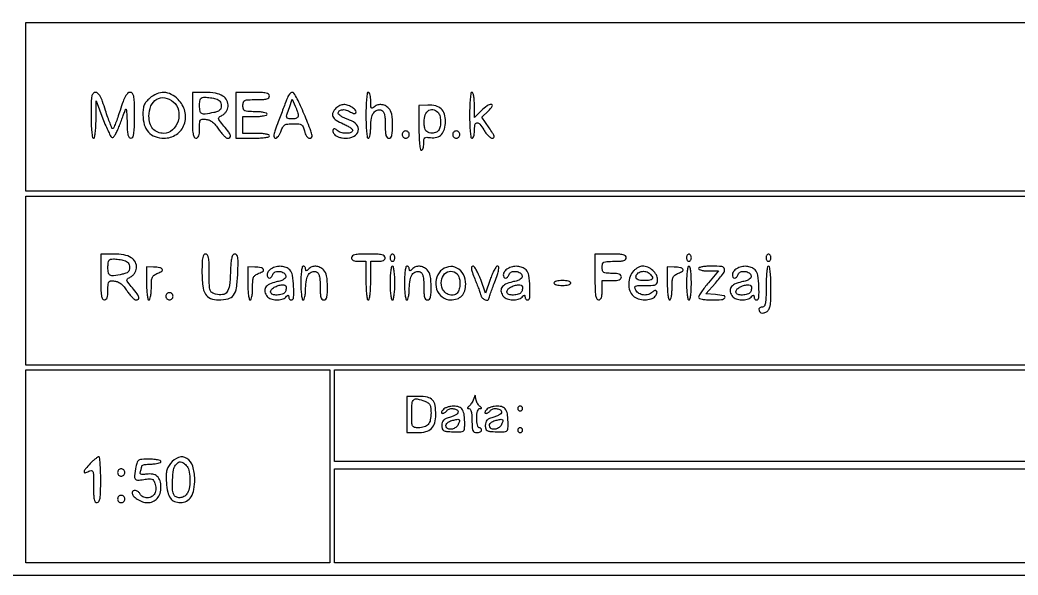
# Model space of a CAD drawing. Extents: x 0 to 836, y 5 to 589.
# Drawn here: x 727.6 to 762.63, y 4.74 to 24.2 of the extents above; entities that cross this region are included whole.
import ezdxf

# ---------------------------------------------------------------- set-up
doc = ezdxf.new("R2010")
doc.units = 0
doc.header["$MEASUREMENT"] = 0

msp = doc.modelspace()

# ---------------------------------------------------------------- linework, layer by layer
for points in [[(201.712326, 537.783562, -0.000001), (217.055896, 537.76491, -0.426088)], [(546.957638, 269.095817, -0.000001), (546.976289, 285.583213, -0.415883)], [(420.497259, 588.710259, 0.000013), (261.145696, 588.714318, 0.000021), (126.989856, 588.708632)], [(718.0002, 320.588723, -0.000011), (717.997333, 194.273324, -0.000202)], [(604.852986, 529.408162, -0.000002), (620.423836, 529.389509, -0.550615)], [(308.18842, 529.408162, -0.000002), (322.638019, 529.38951, -0.415836)], [(238.738155, 529.614638, -0.000002), (224.300981, 529.63329, -0.415836)], [(531.796111, 538.074638, -0.000002), (517.6951, 538.093291, -0.426056)], [(693.315638, 481.579418, -0.000002), (693.334294, 494.031443, -0.550517)], [(693.109162, 421.684687, -0.000002), (693.090507, 409.236574, -0.415775)], [(420.462, 4.7376), (836.1018, 4.7376), (836.1018, 4.9491, 0.047675), (836.091092, 5.061147, 0.173074), (836.05527, 5.121825, 0.144586), (835.98451, 5.152374, 0.030103), (835.848, 5.1606), (835.5942, 5.1606), (835.5942, 29.943407, 0.000223), (835.589332, 40.867792, 0.000628), (835.572933, 48.504221, 0.000026), (835.551504, 54.703733, 0.258997), (835.509671, 54.778456, -0.259848), (835.46748, 54.854103), (835.446278, 121.592707, -0.000059), (835.429914, 203.53197, -0.00002), (835.42504, 321.569549)], [(718.148241, 147.565102, 0.000075), (718.164575, 211.571705, 0.000026), (718.1694, 303.889409)], [(598.142374, 133.226362, -0.000004), (607.061927, 133.207701, -0.425827)], [(717.979042, 153.570589, -0.000014), (717.95733, 128.915092, -0.566366)]]:
    msp.add_lwpolyline(points, format="xyb")
for points in [[(786.4416, 21.15), (786.4416, 18.189), (757.1277, 18.189), (727.8138, 18.189), (727.8138, 21.15), (727.8138, 24.111), (757.1277, 24.111), (786.4416, 24.111)], [(786.4416, 15.0588), (786.4416, 12.0978), (757.1277, 12.0978), (727.8138, 12.0978), (727.8138, 15.0588), (727.8138, 18.0198), (757.1277, 18.0198), (786.4416, 18.0198)], [(738.4734, 8.5446), (738.4734, 5.1606), (733.1436, 5.1606), (727.8138, 5.1606), (727.8138, 8.5446), (727.8138, 11.9286), (733.1436, 11.9286), (738.4734, 11.9286)], [(786.4416, 10.3212), (786.4416, 8.7138), (762.5421, 8.7138), (738.6426, 8.7138), (738.6426, 10.3212), (738.6426, 11.9286), (762.5421, 11.9286), (786.4416, 11.9286)], [(786.4416, 6.8103), (786.4416, 5.1606), (762.5421, 5.1606), (738.6426, 5.1606), (738.6426, 6.8103), (738.6426, 8.46), (762.5421, 8.46), (786.4416, 8.46)]]:
    msp.add_lwpolyline(points, close=True)
for points in [[(730.098, 20.8539, 0.008575), (730.103602, 20.527293, 0.017647), (730.121376, 20.272275, 0.013417), (730.146745, 20.080778, 0.368504), (730.1826, 20.0502, 0.355515), (730.217437, 20.078554, 0.017188), (730.244566, 20.236498, 0.02083), (730.264358, 20.446255, 0.011221), (730.272144, 20.70585), (730.277087, 21.3615), (730.513922, 20.731007, 0.010072), (730.611117, 20.487287, 0.014688), (730.707292, 20.27702, 0.010097), (730.794732, 20.108469, 0.189807), (730.839629, 20.07089, 0.317035), (730.883423, 20.084068, 0.029807), (730.950956, 20.18175, 0.029644), (731.024032, 20.32007, 0.018428), (731.093818, 20.489883, -0.000087), (731.160576, 20.670945, -0.0001), (731.224454, 20.843996, -0.00009), (731.278705, 20.990795, -0.000572), (731.306389, 21.0654, -0.712991), (731.324827, 21.064949, -0.046716), (731.341723, 20.987277, -0.019334), (731.354498, 20.832171, -0.007954), (731.360321, 20.62125, 0.009124), (731.369054, 20.329691, 0.04543), (731.391724, 20.167638, 0.102813), (731.431754, 20.081425, 0.237099), (731.4939, 20.0502, 0.280451), (731.558312, 20.089413, 0.080293), (731.596311, 20.2053, 0.033635), (731.616067, 20.425805, 0.005528), (731.6208, 20.8539, 0.004531), (731.616526, 21.325515, 0.042917), (731.595589, 21.52629, 0.136576), (731.548493, 21.621072, 0.212663), (731.466495, 21.6576, 0.192138), (731.381321, 21.623615, 0.076007), (731.302654, 21.522207, 0.040937), (731.218988, 21.337944, 0.010124), (731.1132, 21.0231, -0.007364), (731.032966, 20.779869, -0.011788), (730.956563, 20.574984, -0.005669), (730.887111, 20.406907, -0.300487), (730.8594, 20.3886, -0.300487), (730.831689, 20.406907, -0.005669), (730.762237, 20.574984, -0.011788), (730.685834, 20.779869, -0.007364), (730.6056, 21.0231, 0.010124), (730.499812, 21.337944, 0.040937), (730.416146, 21.522207, 0.076007), (730.337479, 21.623615, 0.192138), (730.252305, 21.6576, 0.212663), (730.170307, 21.621072, 0.136576), (730.123211, 21.52629, 0.042917), (730.102274, 21.325515, 0.004531)], [(732.154268, 21.453425, 0.039231), (732.032629, 21.330959, 0.079757), (731.962547, 21.215205, 0.070782), (731.927489, 21.074327, 0.025649), (731.9169, 20.868041, 0.072048), (731.966512, 20.525527, 0.112021), (732.111801, 20.266276, 0.119768), (732.346416, 20.106291, 0.090264), (732.654592, 20.0502, 0.149067), (733.090821, 20.183211, 0.15869), (733.365638, 20.534304, 0.151452), (733.388041, 20.993426, 0.13418), (733.150108, 21.410308, 0.07581), (732.910935, 21.586187, 0.110311), (732.659038, 21.654008, 0.111159), (732.403643, 21.608024, 0.077861)], [(732.981948, 21.3301, -0.169527), (733.163748, 21.036402, -0.127751), (733.150093, 20.654174, -0.13359), (732.954438, 20.338915, -0.189663), (732.6507, 20.2194, -0.096957), (732.434768, 20.261669, -0.118618), (732.268124, 20.381331, -0.108112), (732.163926, 20.573651, -0.0704), (732.1284, 20.824712, -0.099564), (732.200422, 21.182813, -0.161189), (732.402574, 21.414897, -0.17995), (732.685185, 21.465887, -0.126435)], [(733.6512, 20.8539, 0.005528), (733.655933, 20.425805, 0.033635), (733.675689, 20.2053, 0.080293), (733.713688, 20.089413, 0.280451), (733.7781, 20.0502, 0.178199), (733.836188, 20.071581, 0.128707), (733.876048, 20.128687, 0.068741), (733.898572, 20.231276, 0.019717), (733.905, 20.394219, -0.013288), (733.910612, 20.605352, -0.145824), (733.938796, 20.684333, -0.229292), (734.000047, 20.716818, -0.037893), (734.137463, 20.711469, -0.074886), (734.253811, 20.680001, -0.063353), (734.36321, 20.614399, -0.052744), (734.468969, 20.511415, -0.030075), (734.574637, 20.36745, 0.023267), (734.661276, 20.24598, 0.029909), (734.752328, 20.143392, 0.030606), (734.835876, 20.069535, 0.167212), (734.892074, 20.0502, 0.171272), (734.971657, 20.078284, 0.30651), (734.991142, 20.141847, 0.086686), (734.930112, 20.261899, 0.013092), (734.762146, 20.474151, -0.006722), (734.604686, 20.668002, -0.126433), (734.573159, 20.739132, -0.286233), (734.594656, 20.791149, -0.04034), (734.698696, 20.853616, 0.079072), (734.769834, 20.904176, 0.053136), (734.833345, 20.9813, 0.051929), (734.880694, 21.072476, 0.064834), (734.90388, 21.16493, 0.146015), (734.867429, 21.372603, 0.140546), (734.722832, 21.530016, 0.095551), (734.464016, 21.626849, 0.041897), (734.097676, 21.6576), (733.6512, 21.6576)], [(734.47605, 21.435078, -0.066012), (734.558799, 21.400708, -0.095018), (734.618531, 21.348848, -0.096619), (734.654195, 21.279281, -0.070385), (734.6664, 21.193008, -0.074832), (734.652097, 21.097974, -0.132472), (734.610131, 21.031361, -0.103051), (734.53179, 20.98442, -0.034277), (734.402025, 20.949075, -0.014479), (734.103352, 20.898286, -0.14975), (733.981471, 20.917681, -0.241312), (733.921415, 20.997986, -0.042163), (733.905, 21.1923, -0.02167), (733.911987, 21.353437, -0.122215), (733.939664, 21.434268, -0.187481), (733.995431, 21.474675, -0.065702), (734.09535, 21.487245, -0.020614), (734.182001, 21.483144, -0.011917), (734.2857, 21.471444, -0.011897), (734.389363, 21.454718, -0.01952)], [(735.174, 20.8539), (735.174, 20.0502), (735.7662, 20.0502, 0.01259), (735.999441, 20.056074, 0.022889), (736.1892, 20.074371, 0.020168), (736.330995, 20.1005, 0.350432), (736.3584, 20.1348, 0.332234), (736.333691, 20.167881, 0.026982), (736.221718, 20.194549, 0.027868), (736.071466, 20.213296, 0.017105), (735.8931, 20.2194), (735.4278, 20.2194), (735.4278, 20.5155), (735.4278, 20.8116), (735.8508, 20.8116, 0.01883), (736.01294, 20.817709, 0.03053), (736.149544, 20.836451, 0.031449), (736.250065, 20.863221, 0.322437), (736.2738, 20.8962, 0.322437), (736.250065, 20.929179, 0.031449), (736.149544, 20.955949, 0.03053), (736.01294, 20.974691, 0.01883), (735.8508, 20.9808, -0.010324), (735.593642, 20.98611, -0.105983), (735.49125, 21.012525, -0.217022), (735.443035, 21.072181, -0.063163), (735.4278, 21.1923, -0.067911), (735.444299, 21.313213, -0.221767), (735.49548, 21.373036, -0.098356), (735.605424, 21.398842, -0.008616), (735.8931, 21.4038, 0.01212), (736.125575, 21.409436, 0.054498), (736.2597, 21.430718, 0.118311), (736.331603, 21.470165, 0.211442), (736.3584, 21.5307, 0.241448), (736.326476, 21.592956, 0.103378), (736.23855, 21.631918, 0.044348), (736.071874, 21.652431, 0.008455), (735.7662, 21.6576), (735.174, 21.6576)], [(736.966882, 21.42495, -0.002294), (736.920315, 21.299097, -0.000566), (736.842676, 21.092895, -0.000579), (736.753216, 20.85694, -0.000579), (736.663232, 20.62125, 0.007615), (736.557933, 20.333351, 0.04016), (736.515521, 20.17074, 0.10803), (736.519039, 20.083648, 0.341184), (736.562351, 20.0502, 0.167872), (736.613844, 20.06799, 0.055762), (736.671605, 20.124754, 0.048125), (736.726174, 20.20687, 0.038748), (736.768723, 20.304, -0.040145), (736.830345, 20.443607, -0.134826), (736.898846, 20.51511, -0.111801), (737.002017, 20.548857, -0.023366), (737.193277, 20.5578, -0.02057), (737.388906, 20.549748, -0.123756), (737.484478, 20.51717, -0.156988), (737.541664, 20.447111, -0.039255), (737.5851, 20.304, 0.042631), (737.615295, 20.206874, 0.054928), (737.659771, 20.124754, 0.066074), (737.710932, 20.068506, 0.177007), (737.761022, 20.0502, 0.182493), (737.837559, 20.079097, 0.27245), (737.859259, 20.145292, 0.039962), (737.810943, 20.304247, 0.001437), (737.576221, 20.895616, 0.011614), (737.451398, 21.187635, 0.017817), (737.328592, 21.433767, 0.012558), (737.21751, 21.62619, 0.261244), (737.161497, 21.6576, 0.164846), (737.113389, 21.641296, 0.055225), (737.059059, 21.589259, 0.047856), (737.007453, 21.513984, 0.038905)], [(737.369784, 20.83275, -0.194774), (737.355112, 20.792388, -0.091865), (737.310351, 20.758064, -0.069744), (737.242768, 20.734786, -0.048148), (737.1621, 20.727, -0.039146), (737.014087, 20.738606, -0.297316), (736.964623, 20.783274, -0.143574), (736.967045, 20.873376, -0.008725), (737.055265, 21.131333), (737.15993, 21.42078), (737.262949, 21.17964, -0.012982), (737.302665, 21.079562, -0.013266), (737.336827, 20.978271, -0.013124), (737.361806, 20.888893, -0.052599)], [(739.7424, 20.8539, 0.008575), (739.748002, 20.527293, 0.017647), (739.765776, 20.272275, 0.013417), (739.791145, 20.080778, 0.368504), (739.827, 20.0502, 0.319735), (739.859952, 20.073671, 0.032693), (739.886749, 20.171413, 0.03126), (739.90549, 20.304674, 0.019308), (739.9116, 20.462841, -0.043207), (739.936382, 20.749088, -0.103594), (740.014841, 20.945997, -0.169507), (740.137715, 21.03928, -0.17164), (740.291223, 21.03522, -0.166479), (740.350672, 20.985517, -0.075617), (740.390046, 20.890696, -0.046004), (740.412623, 20.742008, -0.014687), (740.4192, 20.518155, 0.012014), (740.424823, 20.284152, 0.054243), (740.446085, 20.149343, 0.118015), (740.485523, 20.07711, 0.212123), (740.5461, 20.0502, 0.371572), (740.654392, 20.143567, 0.038393), (740.68025, 20.507145, 0.039583), (740.647451, 20.892676, 0.156612), (740.540057, 21.101657, 0.083766), (740.412888, 21.19211, 0.098202), (740.269906, 21.229434, 0.104542), (740.130536, 21.208546, 0.107488), (740.01312, 21.13308, -0.120991), (739.964981, 21.103923, -0.372712), (739.93275, 21.117923, -0.100282), (739.915369, 21.186673, -0.011933), (739.9116, 21.34458, 0.025541), (739.905469, 21.46453, 0.040478), (739.886749, 21.56565, 0.048699), (739.859678, 21.63729, 0.285442), (739.827, 21.6576, 0.368504), (739.791145, 21.627022, 0.013417), (739.765776, 21.435525, 0.017647), (739.748002, 21.180507, 0.008575)], [(743.3802, 20.8539, 0.008575), (743.385802, 20.527293, 0.017647), (743.403576, 20.272275, 0.013417), (743.428945, 20.080778, 0.368504), (743.4648, 20.0502, 0.251914), (743.497295, 20.067681, 0.064068), (743.524549, 20.123287, 0.049716), (743.543241, 20.203697, 0.032276), (743.5494, 20.299007, -0.04324), (743.568324, 20.517425, -0.324413), (743.638596, 20.585639, -0.266784), (743.73973, 20.545446, -0.034524), (743.876665, 20.346174, 0.031023), (743.953351, 20.232888, 0.037251), (744.039305, 20.137142, 0.040574), (744.121914, 20.069838, 0.15179), (744.185111, 20.0502, 0.248714), (744.230652, 20.074347, 0.23109), (744.238144, 20.126937, 0.062712), (744.189937, 20.229883, 0.009858), (744.066493, 20.417102), (743.814058, 20.784004), (744.039356, 21.009302, 0.050616), (744.176715, 21.177691, 0.600088), (744.145263, 21.235557, 0.158708), (743.999454, 21.18678, 0.031603), (743.786679, 21.007272), (743.5494, 20.779944), (743.5494, 21.218772, 0.018145), (743.543293, 21.386984, 0.029478), (743.524549, 21.528694, 0.029667), (743.497818, 21.633483, 0.326323), (743.4648, 21.6576, 0.368504), (743.428945, 21.627022, 0.013417), (743.403576, 21.435525, 0.017647), (743.385802, 21.180507, 0.008575)], [(738.690943, 21.101657, 0.088394), (738.582386, 20.946027, 0.220155), (738.582475, 20.810513, 0.147802), (738.694686, 20.684502, 0.036222), (738.944116, 20.555478, -0.022314), (739.088347, 20.485882, -0.037697), (739.201327, 20.413535, -0.045842), (739.273399, 20.348184, -0.335894), (739.277523, 20.304685, -0.194793), (739.189154, 20.239921, -0.068995), (739.030304, 20.22239, -0.066213), (738.862704, 20.249454, -0.123896), (738.74553, 20.31951, 0.101626), (738.655448, 20.378896, 0.339885), (738.591627, 20.36089, 0.255371), (738.580607, 20.282969, 0.083483), (738.640903, 20.179144, 0.096675), (738.701459, 20.12964, 0.04186), (738.797376, 20.088077, 0.039365), (738.910023, 20.059729, 0.041986), (739.0233, 20.0502, 0.115131), (739.325532, 20.120728, 0.22524), (739.475528, 20.310365, 0.247754), (739.416918, 20.531031, 0.128635), (739.170257, 20.688993, -0.019519), (739.058127, 20.730275, -0.018631), (738.947768, 20.780762, -0.018947), (738.853781, 20.832622, -0.060901), (738.79759, 20.87657, -0.289449), (738.777166, 20.967095, -0.238759), (738.850199, 21.036573, -0.1129), (739.011731, 21.04739, -0.100401), (739.169645, 20.98829, 0.057009), (739.309445, 20.92173, 0.302381), (739.387358, 20.942191, 0.369024), (739.388762, 21.013624, 0.063092), (739.281947, 21.114617, 0.065462), (739.123107, 21.201522, 0.09827), (738.967963, 21.228791, 0.105663), (738.822333, 21.194313, 0.085806)], [(741.6036, 20.414133, 0.008799), (741.609218, 20.094933, 0.017976), (741.627024, 19.845083, 0.013829), (741.652445, 19.657573, 0.367407), (741.6882, 19.6272, 0.245802), (741.720668, 19.644188, 0.06677), (741.747949, 19.69745, 0.051451), (741.766635, 19.774744, 0.033611), (741.7728, 19.866348, -0.028871), (741.78063, 20.001842, -0.190095), (741.812072, 20.060625, -0.186809), (741.875532, 20.082686, -0.027741), (742.012957, 20.070248, 0.103734), (742.2292, 20.083455, 0.140413), (742.395579, 20.184716, 0.120906), (742.499361, 20.372708, 0.066039), (742.5342, 20.635331, 0.071724), (742.496342, 20.897892, 0.133523), (742.384415, 21.079681, 0.130204), (742.193536, 21.182596, 0.066554), (741.92085, 21.210679), (741.6036, 21.201067)], [(742.26348, 20.96388, -0.132128), (742.332131, 20.844715, -0.054516), (742.360373, 20.659114, -0.053802), (742.347664, 20.465116, -0.098321), (742.290687, 20.317748, -0.116717), (742.248451, 20.276508, -0.060388), (742.180716, 20.246222, -0.055085), (742.099593, 20.23064, -0.055099), (742.017033, 20.233148, -0.066601), (741.915637, 20.261589, -0.13249), (741.850736, 20.312998, -0.104056), (741.8111, 20.399407, -0.031762), (741.788178, 20.542176, -0.081585), (741.806606, 20.816348, -0.155013), (741.918719, 21.004445, -0.223425), (742.086329, 21.053749, -0.159291)], [(741.0114, 20.1771, 0.099038), (741.021088, 20.12867, 0.097945), (741.048677, 20.087477, 0.097945), (741.08987, 20.059888, 0.099038), (741.1383, 20.0502, 0.099038), (741.18673, 20.059888, 0.097945), (741.227923, 20.087477, 0.097945), (741.255512, 20.12867, 0.099038), (741.2652, 20.1771, 0.099038), (741.255512, 20.22553, 0.097945), (741.227923, 20.266723, 0.097945), (741.18673, 20.294312, 0.099038), (741.1383, 20.304, 0.099038), (741.08987, 20.294312, 0.097945), (741.048677, 20.266723, 0.097945), (741.021088, 20.22553, 0.099038)], [(742.788, 20.1771, 0.099038), (742.797688, 20.12867, 0.097945), (742.825277, 20.087477, 0.097945), (742.86647, 20.059888, 0.099038), (742.9149, 20.0502, 0.099038), (742.96333, 20.059888, 0.097945), (743.004523, 20.087477, 0.097945), (743.032112, 20.12867, 0.099038), (743.0418, 20.1771, 0.099038), (743.032112, 20.22553, 0.097945), (743.004523, 20.266723, 0.097945), (742.96333, 20.294312, 0.099038), (742.9149, 20.304, 0.099038), (742.86647, 20.294312, 0.097945), (742.825277, 20.266723, 0.097945), (742.797688, 20.22553, 0.099038)], [(730.4364, 15.1857, 0.005528), (730.441133, 14.757605, 0.033635), (730.460889, 14.5371, 0.080293), (730.498888, 14.421213, 0.280451), (730.5633, 14.382, 0.178199), (730.621388, 14.403381, 0.128707), (730.661248, 14.460487, 0.068741), (730.683772, 14.563076, 0.019717), (730.6902, 14.726019, -0.013288), (730.695812, 14.937152, -0.145824), (730.723996, 15.016133, -0.229292), (730.785247, 15.048618, -0.037893), (730.922663, 15.043269, -0.074886), (731.039011, 15.011801, -0.063353), (731.14841, 14.946199, -0.052744), (731.254169, 14.843215, -0.030075), (731.359837, 14.69925, 0.023267), (731.446476, 14.57778, 0.029909), (731.537528, 14.475192, 0.030606), (731.621076, 14.401335, 0.167212), (731.677274, 14.382, 0.171272), (731.756857, 14.410084, 0.30651), (731.776342, 14.473647, 0.086686), (731.715312, 14.593699, 0.013092), (731.547346, 14.805951, -0.006722), (731.389886, 14.999802, -0.126433), (731.358359, 15.070932, -0.286233), (731.379856, 15.122949, -0.04034), (731.483896, 15.185416, 0.079072), (731.555034, 15.235976, 0.053136), (731.618545, 15.3131, 0.051929), (731.665894, 15.404276, 0.064834), (731.68908, 15.49673, 0.146015), (731.652629, 15.704403, 0.140546), (731.508032, 15.861816, 0.095551), (731.249216, 15.958649, 0.041897), (730.882876, 15.9894), (730.4364, 15.9894)], [(731.26125, 15.766878, -0.066012), (731.343999, 15.732508, -0.095018), (731.403731, 15.680648, -0.096619), (731.439395, 15.611081, -0.070385), (731.4516, 15.524808, -0.074832), (731.437297, 15.429774, -0.132472), (731.395331, 15.363161, -0.103051), (731.31699, 15.31622, -0.034277), (731.187225, 15.280875, -0.014479), (730.888552, 15.230086, -0.14975), (730.766671, 15.249481, -0.241312), (730.706615, 15.329786, -0.042163), (730.6902, 15.5241, -0.02167), (730.697187, 15.685237, -0.122215), (730.724864, 15.766068, -0.187481), (730.780631, 15.806475, -0.065702), (730.88055, 15.819045, -0.020614), (730.967201, 15.814944, -0.011917), (731.0709, 15.803244, -0.011897), (731.174563, 15.786518, -0.01952)], [(733.9896, 15.373724, 0.026223), (734.015783, 14.874838, 0.106639), (734.110085, 14.58772, 0.168054), (734.287758, 14.435628, 0.094022), (734.570428, 14.382, 0.060258), (734.905559, 14.422536, 0.176461), (735.095919, 14.550011, 0.123615), (735.199014, 14.804119, 0.023519), (735.245439, 15.305072, 0.005986), (735.258006, 15.68111, 0.042096), (735.246534, 15.863818, 0.116699), (735.21016, 15.9551, 0.244519), (735.144217, 15.9894, 0.238908), (735.077296, 15.955489, 0.098969), (735.033293, 15.860906, 0.04229), (735.005344, 15.680411, 0.007728), (734.987209, 15.342642, -0.020863), (734.950457, 14.883672, -0.120004), (734.865094, 14.657222, -0.218525), (734.713409, 14.566059, -0.089431), (734.467994, 14.582654, -0.078288), (734.337381, 14.638209, -0.18055), (734.273351, 14.721547, -0.069343), (734.247952, 14.879527, -0.005236), (734.2434, 15.314212, 0.007017), (734.238436, 15.667879, 0.039449), (734.218275, 15.855719, 0.093764), (734.179673, 15.954434, 0.258287), (734.1165, 15.9894, 0.246428), (734.053972, 15.95659, 0.100606), (734.015109, 15.865637, 0.042848), (733.994705, 15.692967, 0.007995)], [(739.2348, 15.8625, 0.152103), (739.251897, 15.807598, 0.12651), (739.29825, 15.767325, 0.082504), (739.376752, 15.743126, 0.033607), (739.4886, 15.7356), (739.7424, 15.7356), (739.7424, 15.0588, 0.010616), (739.748145, 14.788234, 0.020476), (739.766194, 14.57235, 0.01702), (739.791991, 14.410846, 0.358912), (739.827, 14.382, 0.358912), (739.862009, 14.410846, 0.01702), (739.887806, 14.57235, 0.020476), (739.905855, 14.788234, 0.010616), (739.9116, 15.0588), (739.9116, 15.7356), (740.1654, 15.7356, 0.033607), (740.277248, 15.743126, 0.082504), (740.35575, 15.767325, 0.12651), (740.402103, 15.807598, 0.152103), (740.4192, 15.8625, 0.241448), (740.387276, 15.924756, 0.103378), (740.29935, 15.963718, 0.044348), (740.132674, 15.984231, 0.008455), (739.827, 15.9894, 0.008455), (739.521326, 15.984231, 0.044348), (739.35465, 15.963718, 0.103378), (739.266724, 15.924756, 0.241448)], [(740.5884, 15.8625, 0.064853), (740.594719, 15.813986, 0.082425), (740.613251, 15.772877, 0.098894), (740.640737, 15.745377, 0.148195), (740.673, 15.7356, 0.148195), (740.705263, 15.745377, 0.098894), (740.732749, 15.772877, 0.082425), (740.751281, 15.813986, 0.064853), (740.7576, 15.8625, 0.064853), (740.751281, 15.911014, 0.082425), (740.732749, 15.952123, 0.098894), (740.705263, 15.979623, 0.148195), (740.673, 15.9894, 0.148195), (740.640737, 15.979623, 0.098894), (740.613251, 15.952123, 0.082425), (740.594719, 15.911014, 0.064853)], [(747.7794, 15.1857, 0.005528), (747.784133, 14.757605, 0.033635), (747.803889, 14.5371, 0.080293), (747.841888, 14.421213, 0.280451), (747.9063, 14.382, 0.176579), (747.964238, 14.40312, 0.128937), (748.004119, 14.45955, 0.069535), (748.026721, 14.56066, 0.020272), (748.0332, 14.7204), (748.0332, 15.0588), (748.3716, 15.0588, 0.020272), (748.53134, 15.065279, 0.069535), (748.63245, 15.087881, 0.128937), (748.68888, 15.127762, 0.176579), (748.71, 15.1857, 0.176579), (748.68888, 15.243638, 0.128937), (748.63245, 15.283519, 0.069535), (748.53134, 15.306121, 0.020272), (748.3716, 15.3126, -0.016149), (748.175197, 15.318945, -0.124134), (748.08819, 15.346969, -0.201266), (748.046039, 15.406644, -0.05449), (748.0332, 15.5241, -0.063163), (748.048435, 15.644219, -0.217022), (748.09665, 15.703875, -0.105983), (748.199042, 15.73029, -0.010324), (748.4562, 15.7356, 0.014068), (748.664357, 15.741458, 0.058865), (748.78755, 15.763095, 0.122766), (748.854238, 15.802687, 0.200296), (748.8792, 15.8625, 0.232029), (748.84892, 15.924237, 0.108427), (748.7664, 15.963369, 0.047315), (748.610543, 15.984101, 0.00942), (748.3293, 15.9894), (747.7794, 15.9894)], [(750.9942, 15.8625, 0.064853), (751.000519, 15.813986, 0.082425), (751.019051, 15.772877, 0.098894), (751.046537, 15.745377, 0.148195), (751.0788, 15.7356, 0.148195), (751.111063, 15.745377, 0.098894), (751.138549, 15.772877, 0.082425), (751.157081, 15.813986, 0.064853), (751.1634, 15.8625, 0.064853), (751.157081, 15.911014, 0.082425), (751.138549, 15.952123, 0.098894), (751.111063, 15.979623, 0.148195), (751.0788, 15.9894, 0.148195), (751.046537, 15.979623, 0.098894), (751.019051, 15.952123, 0.082425), (751.000519, 15.911014, 0.064853)], [(753.786, 15.8625, 0.064853), (753.792319, 15.813986, 0.082425), (753.810851, 15.772877, 0.098894), (753.838337, 15.745377, 0.148195), (753.8706, 15.7356, 0.148195), (753.902863, 15.745377, 0.098894), (753.930349, 15.772877, 0.082425), (753.948881, 15.813986, 0.064853), (753.9552, 15.8625, 0.064853), (753.948881, 15.911014, 0.082425), (753.930349, 15.952123, 0.098894), (753.902863, 15.979623, 0.148195), (753.8706, 15.9894, 0.148195), (753.838337, 15.979623, 0.098894), (753.810851, 15.952123, 0.082425), (753.792319, 15.911014, 0.064853)], [(732.0438, 14.9643, 0.012868), (732.049691, 14.735424, 0.023206), (732.068023, 14.548725, 0.020583), (732.094193, 14.409217, 0.349298), (732.1284, 14.382, 0.322967), (732.161384, 14.405787, 0.031205), (732.188149, 14.506871, 0.030387), (732.206892, 14.64415, 0.018737), (732.213, 14.807094, -0.01436), (732.220088, 15.053845, -0.089028), (732.249479, 15.176591, -0.142259), (732.313673, 15.253546, -0.057468), (732.436233, 15.317061, 0.054646), (732.579168, 15.390118, 0.41583), (732.592787, 15.456978, 0.208832), (732.508448, 15.511256, 0.027469), (732.291771, 15.53413), (732.0438, 15.546601)], [(735.597, 14.9643, 0.012868), (735.602891, 14.735424, 0.023206), (735.621223, 14.548725, 0.020583), (735.647393, 14.409217, 0.349298), (735.6816, 14.382, 0.322967), (735.714584, 14.405787, 0.031205), (735.741349, 14.506871, 0.030387), (735.760092, 14.64415, 0.018737), (735.7662, 14.807094, -0.01436), (735.773288, 15.053845, -0.089028), (735.802679, 15.176591, -0.142259), (735.866873, 15.253546, -0.057468), (735.989433, 15.317061, 0.054646), (736.132368, 15.390118, 0.41583), (736.145987, 15.456978, 0.208832), (736.061648, 15.511256, 0.027469), (735.844971, 15.53413), (735.597, 15.546601)], [(736.42185, 15.475024, 0.055942), (736.365222, 15.432934, 0.050884), (736.31729, 15.378081, 0.054217), (736.284596, 15.31938, 0.100292), (736.2738, 15.266096, 0.121715), (736.295372, 15.178793, 0.292011), (736.350817, 15.147188, 0.209173), (736.420462, 15.181912, 0.082553), (736.475871, 15.276234, -0.215995), (736.562955, 15.3622, -0.117595), (736.715097, 15.380447, -0.115264), (736.861315, 15.328022, -0.205035), (736.931541, 15.223715, -0.185423), (736.919938, 15.159438, -0.116911), (736.865754, 15.104451, -0.065091), (736.761077, 15.056444, -0.020466), (736.594188, 15.012215, 0.054843), (736.354769, 14.930819, 0.144759), (736.220568, 14.811967, 0.200364), (736.196624, 14.666348, 0.115561), (736.277173, 14.504836, 0.143535), (736.404022, 14.41936, 0.068951), (736.59915, 14.385837, 0.068625), (736.797363, 14.406641, 0.13679), (736.93368, 14.48352, -0.018208), (736.986248, 14.532393, -0.180052), (737.01405, 14.54274, -0.354955), (737.030444, 14.529424, -0.051663), (737.0352, 14.48352, 0.081935), (737.041597, 14.444746, 0.092192), (737.060051, 14.411821, 0.100665), (737.087532, 14.389807, 0.119248), (737.1198, 14.382, 0.399945), (737.204759, 14.462897, 0.023731), (737.205345, 14.85158, 0.027225), (737.16535, 15.248666, 0.158964), (737.071457, 15.433457, 0.10121), (736.939471, 15.520623, 0.079676), (736.77201, 15.558583, 0.074983), (736.591475, 15.543058, 0.073115)], [(737.4582, 14.9742, 0.01259), (737.464074, 14.740959, 0.022889), (737.482371, 14.5512, 0.020168), (737.5085, 14.409405, 0.350432), (737.5428, 14.382, 0.319735), (737.575752, 14.405471, 0.032693), (737.602549, 14.503213, 0.03126), (737.62129, 14.636474, 0.019308), (737.6274, 14.794641, -0.043207), (737.652182, 15.080888, -0.103594), (737.730641, 15.277797, -0.169507), (737.853515, 15.37108, -0.17164), (738.007023, 15.36702, -0.166479), (738.066472, 15.317317, -0.075617), (738.105846, 15.222496, -0.046004), (738.128423, 15.073808, -0.014687), (738.135, 14.849955, 0.012014), (738.140623, 14.615952, 0.054243), (738.161885, 14.481143, 0.118015), (738.201323, 14.40891, 0.212123), (738.2619, 14.382, 0.371572), (738.370192, 14.475367, 0.038393), (738.39605, 14.838945, 0.039583), (738.363251, 15.224476, 0.156612), (738.255857, 15.433457, 0.083766), (738.128688, 15.52391, 0.098202), (737.985706, 15.561234, 0.104542), (737.846336, 15.540346, 0.107488), (737.72892, 15.46488, -0.018208), (737.676352, 15.416007, -0.180052), (737.64855, 15.40566, -0.354955), (737.632156, 15.418976, -0.051663), (737.6274, 15.46488, 0.081935), (737.621003, 15.503654, 0.092192), (737.602549, 15.536579, 0.100665), (737.575068, 15.558593, 0.119248), (737.5428, 15.5664, 0.350432), (737.5085, 15.538995, 0.020168), (737.482371, 15.3972, 0.022889), (737.464074, 15.207441, 0.01259)], [(740.5884, 14.9742, 0.01259), (740.594274, 14.740959, 0.022889), (740.612571, 14.5512, 0.020168), (740.6387, 14.409405, 0.350432), (740.673, 14.382, 0.350432), (740.7073, 14.409405, 0.020168), (740.733429, 14.5512, 0.022889), (740.751726, 14.740959, 0.01259), (740.7576, 14.9742, 0.01259), (740.751726, 15.207441, 0.022889), (740.733429, 15.3972, 0.020168), (740.7073, 15.538995, 0.350432), (740.673, 15.5664, 0.350432), (740.6387, 15.538995, 0.020168), (740.612571, 15.3972, 0.022889), (740.594274, 15.207441, 0.01259)], [(741.096, 14.9742, 0.01259), (741.101874, 14.740959, 0.022889), (741.120171, 14.5512, 0.020168), (741.1463, 14.409405, 0.350432), (741.1806, 14.382, 0.319735), (741.213552, 14.405471, 0.032693), (741.240349, 14.503213, 0.03126), (741.25909, 14.636474, 0.019308), (741.2652, 14.794641, -0.043207), (741.289982, 15.080888, -0.103594), (741.368441, 15.277797, -0.169507), (741.491315, 15.37108, -0.17164), (741.644823, 15.36702, -0.166479), (741.704272, 15.317317, -0.075617), (741.743646, 15.222496, -0.046004), (741.766223, 15.073808, -0.014687), (741.7728, 14.849955, 0.012014), (741.778423, 14.615952, 0.054243), (741.799685, 14.481143, 0.118015), (741.839123, 14.40891, 0.212123), (741.8997, 14.382, 0.371572), (742.007992, 14.475367, 0.038393), (742.03385, 14.838945, 0.039583), (742.001051, 15.224476, 0.156612), (741.893657, 15.433457, 0.083766), (741.766488, 15.52391, 0.098202), (741.623506, 15.561234, 0.104542), (741.484136, 15.540346, 0.107488), (741.36672, 15.46488, -0.018208), (741.314152, 15.416007, -0.180052), (741.28635, 15.40566, -0.354955), (741.269956, 15.418976, -0.051663), (741.2652, 15.46488, 0.081935), (741.258803, 15.503654, 0.092192), (741.240349, 15.536579, 0.100665), (741.212868, 15.558593, 0.119248), (741.1806, 15.5664, 0.350432), (741.1463, 15.538995, 0.020168), (741.120171, 15.3972, 0.022889), (741.101874, 15.207441, 0.01259)], [(742.365, 15.3972, 0.145074), (742.203831, 15.100252, 0.136121), (742.225059, 14.755276, 0.144383), (742.417748, 14.484694, 0.167848), (742.715042, 14.382, 0.080142), (742.940941, 14.418442, 0.121854), (743.108329, 14.523945, 0.118649), (743.210081, 14.697731, 0.073507), (743.24484, 14.932887, 0.119266), (743.162511, 15.273125, 0.153795), (742.937614, 15.500456, 0.170802), (742.641963, 15.544306, 0.149678)], [(743.561035, 15.12225, -0.003097), (743.632385, 14.94135, -0.003399), (743.699275, 14.765079, -0.003174), (743.754476, 14.613641, -0.017059), (743.781168, 14.53005, 0.143238), (743.833371, 14.446693, 0.088873), (743.932557, 14.385954, 0.138802), (744.019576, 14.377543, 0.362567), (744.057, 14.422369, -0.083225), (744.061915, 14.451693, -0.0013), (744.118014, 14.61298, -0.003415), (744.185107, 14.800164, -0.00225), (744.264709, 15.014569, 0.00945), (744.355295, 15.269761, 0.034817), (744.398049, 15.435411, 0.068998), (744.402504, 15.533883, 0.387353), (744.366828, 15.5664, 0.242877), (744.316826, 15.540588, 0.026269), (744.244975, 15.427302, 0.027553), (744.169622, 15.27429, 0.018714), (744.100282, 15.092874), (743.939326, 14.619348), (743.77026, 15.092874, 0.019154), (743.697545, 15.274281, 0.02797), (743.618762, 15.427302, 0.02694), (743.543893, 15.540277, 0.237225), (743.491932, 15.5664, 0.322859), (743.452983, 15.538323, 0.119557), (743.447008, 15.46705, 0.046609), (743.47982, 15.337192, 0.010307)], [(744.71265, 15.475024, 0.055942), (744.656022, 15.432934, 0.050884), (744.60809, 15.378081, 0.054217), (744.575396, 15.31938, 0.100292), (744.5646, 15.266096, 0.121715), (744.586172, 15.178793, 0.292011), (744.641617, 15.147188, 0.209173), (744.711262, 15.181912, 0.082553), (744.766671, 15.276234, -0.215995), (744.853755, 15.3622, -0.117595), (745.005897, 15.380447, -0.115264), (745.152115, 15.328022, -0.205035), (745.222341, 15.223715, -0.185423), (745.210738, 15.159438, -0.116911), (745.156554, 15.104451, -0.065091), (745.051877, 15.056444, -0.020466), (744.884988, 15.012215, 0.054843), (744.645569, 14.930819, 0.144759), (744.511368, 14.811967, 0.200364), (744.487424, 14.666348, 0.115561), (744.567973, 14.504836, 0.143535), (744.694822, 14.41936, 0.068951), (744.88995, 14.385837, 0.068625), (745.088163, 14.406641, 0.13679), (745.22448, 14.48352, -0.018208), (745.277048, 14.532393, -0.180052), (745.30485, 14.54274, -0.354955), (745.321244, 14.529424, -0.051663), (745.326, 14.48352, 0.081935), (745.332397, 14.444746, 0.092192), (745.350851, 14.411821, 0.100665), (745.378332, 14.389807, 0.119248), (745.4106, 14.382, 0.399945), (745.495559, 14.462897, 0.023731), (745.496145, 14.85158, 0.027225), (745.45615, 15.248666, 0.158964), (745.362257, 15.433457, 0.10121), (745.230271, 15.520623, 0.079676), (745.06281, 15.558583, 0.074983), (744.882275, 15.543058, 0.073115)], [(749.133, 15.3972, 0.112946), (749.011396, 15.203436, 0.079911), (748.96625, 14.949631, 0.081973), (749.003078, 14.700952, 0.131914), (749.118511, 14.522012, 0.110831), (749.293793, 14.422859, 0.070067), (749.526894, 14.386642, 0.072724), (749.750385, 14.416079, 0.151626), (749.896097, 14.510944, 0.083483), (749.956393, 14.614769, 0.255371), (749.945373, 14.69269, 0.339885), (749.881552, 14.710696, 0.101626), (749.79147, 14.65131, -0.127196), (749.655069, 14.570956, -0.100119), (749.48352, 14.557245, -0.102234), (749.323093, 14.611046, -0.138899), (749.2176, 14.7204, -0.065434), (749.181239, 14.816791, -0.346339), (749.203534, 14.864545, -0.110508), (749.288753, 14.886039, -0.006737), (749.553023, 14.8896, 0.010286), (749.81045, 14.894896, 0.10302), (749.914264, 14.921013, 0.21569), (749.963223, 14.979834, 0.067422), (749.979, 15.096303, 0.131373), (749.935462, 15.259149, 0.080011), (749.809116, 15.414694, 0.077284), (749.634931, 15.527493, 0.105492), (749.452576, 15.5664, 0.084934), (749.382908, 15.55448, 0.037019), (749.29667, 15.516697, 0.03526), (749.208843, 15.461949, 0.039392)], [(750.3174, 14.9643, 0.012868), (750.323291, 14.735424, 0.023206), (750.341623, 14.548725, 0.020583), (750.367793, 14.409217, 0.349298), (750.402, 14.382, 0.322967), (750.434984, 14.405787, 0.031205), (750.461749, 14.506871, 0.030387), (750.480492, 14.64415, 0.018737), (750.4866, 14.807094, -0.01436), (750.493688, 15.053845, -0.089028), (750.523079, 15.176591, -0.142259), (750.587273, 15.253546, -0.057468), (750.709833, 15.317061, 0.054646), (750.852768, 15.390118, 0.41583), (750.866387, 15.456978, 0.208832), (750.782048, 15.511256, 0.027469), (750.565371, 15.53413), (750.3174, 15.546601)], [(750.9942, 14.9742, 0.01259), (751.000074, 14.740959, 0.022889), (751.018371, 14.5512, 0.020168), (751.0445, 14.409405, 0.350432), (751.0788, 14.382, 0.350432), (751.1131, 14.409405, 0.020168), (751.139229, 14.5512, 0.022889), (751.157526, 14.740959, 0.01259), (751.1634, 14.9742, 0.01259), (751.157526, 15.207441, 0.022889), (751.139229, 15.3972, 0.020168), (751.1131, 15.538995, 0.350432), (751.0788, 15.5664, 0.350432), (751.0445, 15.538995, 0.020168), (751.018371, 15.3972, 0.022889), (751.000074, 15.207441, 0.01259)], [(751.4172, 15.4818, 0.298838), (751.438709, 15.449027, 0.042429), (751.518919, 15.422051, 0.036871), (751.630768, 15.403322, 0.023054), (751.763478, 15.3972), (752.109756, 15.3972), (751.763478, 14.983609, 0.010378), (751.63084, 14.818337, 0.014216), (751.518919, 14.663895, 0.010923), (751.433184, 14.532125, 0.139642), (751.4172, 14.476009, 0.308344), (751.444036, 14.43663, 0.043794), (751.543032, 14.407423, 0.034122), (751.689808, 14.388064, 0.015731), (751.8825, 14.382, 0.01933), (752.224463, 14.395226, 0.22733), (752.336652, 14.460114, 0.543194), (752.307871, 14.528984, 0.025771), (752.009223, 14.567486), (751.670647, 14.5935), (752.005616, 14.9742, 0.014004), (752.292846, 15.319688, 0.221141), (752.326882, 15.464859, 0.326787), (752.234342, 15.548365, 0.025613), (751.8825, 15.5664, 0.017105), (751.704134, 15.560296, 0.027868), (751.553882, 15.541549, 0.026982), (751.441909, 15.514881, 0.332234)], [(752.74965, 15.475024, 0.055942), (752.693022, 15.432934, 0.050884), (752.64509, 15.378081, 0.054217), (752.612396, 15.31938, 0.100292), (752.6016, 15.266096, 0.121715), (752.623172, 15.178793, 0.292011), (752.678617, 15.147188, 0.209173), (752.748262, 15.181912, 0.082553), (752.803671, 15.276234, -0.215995), (752.890755, 15.3622, -0.117595), (753.042897, 15.380447, -0.115264), (753.189115, 15.328022, -0.205035), (753.259341, 15.223715, -0.185423), (753.247738, 15.159438, -0.116911), (753.193554, 15.104451, -0.065091), (753.088877, 15.056444, -0.020466), (752.921988, 15.012215, 0.054843), (752.682569, 14.930819, 0.144759), (752.548368, 14.811967, 0.200364), (752.524424, 14.666348, 0.115561), (752.604973, 14.504836, 0.143535), (752.731822, 14.41936, 0.068951), (752.92695, 14.385837, 0.068625), (753.125163, 14.406641, 0.13679), (753.26148, 14.48352, -0.018208), (753.314048, 14.532393, -0.180052), (753.34185, 14.54274, -0.354955), (753.358244, 14.529424, -0.051663), (753.363, 14.48352, 0.081935), (753.369397, 14.444746, 0.092192), (753.387851, 14.411821, 0.100665), (753.415332, 14.389807, 0.119248), (753.4476, 14.382, 0.399945), (753.532559, 14.462897, 0.023731), (753.533145, 14.85158, 0.027225), (753.49315, 15.248666, 0.158964), (753.399257, 15.433457, 0.10121), (753.267271, 15.520623, 0.079676), (753.09981, 15.558583, 0.074983), (752.919275, 15.543058, 0.073115)], [(753.786, 14.8473, -0.00643), (753.781125, 14.468214, -0.037256), (753.761118, 14.2692, -0.088943), (753.722717, 14.164679, -0.266366), (753.6591, 14.1282, 0.053595), (753.610551, 14.122981, 0.073362), (753.569477, 14.107491, 0.093122), (753.541903, 14.084602, 0.17482), (753.5322, 14.0577, 0.119814), (753.552246, 13.975248, 0.191558), (753.60624, 13.92834, 0.145224), (753.690843, 13.924249, 0.062904), (753.797123, 13.964953, 0.1359), (753.880108, 14.044069, 0.088669), (753.927283, 14.168555, 0.040106), (753.949878, 14.38257, 0.006255), (753.9552, 14.807977, 0.009209), (753.949553, 15.114583, 0.018566), (753.931691, 15.355644, 0.014571), (753.906178, 15.53639, 0.365433), (753.8706, 15.5664, 0.362465), (753.835284, 15.536926, 0.015687), (753.809638, 15.365475, 0.019442), (753.791692, 15.13654, 0.009838)], [(742.94028, 15.29568, -0.11882), (743.0058, 15.188542, -0.057655), (743.037436, 15.030165, -0.053517), (743.032993, 14.852229, -0.058696), (742.990449, 14.685019, -0.195895), (742.888399, 14.576198, -0.14331), (742.722763, 14.551855, -0.12251), (742.549847, 14.621433, -0.12995), (742.434207, 14.7627, -0.13708), (742.389508, 15.048645, -0.161921), (742.505225, 15.295435, -0.206829), (742.720486, 15.387305, -0.197736)], [(749.70828, 15.29568, -0.058051), (749.79587, 15.184991, -0.320638), (749.79106, 15.113418, -0.196168), (749.709701, 15.069423, -0.02708), (749.5137, 15.0588, -0.026332), (749.382118, 15.065734, -0.069939), (749.291003, 15.088511, -0.11615), (749.237345, 15.126484, -0.182916), (749.2176, 15.17865, -0.199831), (749.268542, 15.301024, -0.137795), (749.401376, 15.374976, -0.119659), (749.568983, 15.374297, -0.13663)], [(736.918935, 14.675309, -0.210752), (736.83853, 14.594328, -0.069612), (736.67177, 14.554483, -0.069651), (736.500589, 14.561941, -0.211733), (736.406624, 14.626214, -0.256839), (736.402809, 14.701298, -0.105773), (736.467583, 14.784275, -0.073541), (736.587829, 14.858067, -0.052378), (736.7391, 14.904683, -0.069356), (736.857142, 14.911275, -0.208746), (736.926598, 14.873844, -0.197995), (736.948588, 14.795607, -0.062447)], [(745.209735, 14.675309, -0.210752), (745.12933, 14.594328, -0.069612), (744.96257, 14.554483, -0.069651), (744.791389, 14.561941, -0.211733), (744.697424, 14.626214, -0.256839), (744.693609, 14.701298, -0.105773), (744.758383, 14.784275, -0.073541), (744.878629, 14.858067, -0.052378), (745.0299, 14.904683, -0.069356), (745.147942, 14.911275, -0.208746), (745.217398, 14.873844, -0.197995), (745.239388, 14.795607, -0.062447)], [(746.3412, 14.9742, 0.277684), (746.360835, 14.94157, 0.052312), (746.428179, 14.914451, 0.042582), (746.523842, 14.895737, 0.027026), (746.6373, 14.8896, 0.027026), (746.750758, 14.895737, 0.042582), (746.846421, 14.914451, 0.052312), (746.913765, 14.94157, 0.277684), (746.9334, 14.9742, 0.277684), (746.913765, 15.00683, 0.052312), (746.846421, 15.033949, 0.042582), (746.750758, 15.052663, 0.027026), (746.6373, 15.0588, 0.027026), (746.523842, 15.052663, 0.042582), (746.428179, 15.033949, 0.052312), (746.360835, 15.00683, 0.277684)], [(753.246735, 14.675309, -0.210752), (753.16633, 14.594328, -0.069612), (752.99957, 14.554483, -0.069651), (752.828389, 14.561941, -0.211733), (752.734424, 14.626214, -0.256839), (752.730609, 14.701298, -0.105773), (752.795383, 14.784275, -0.073541), (752.915629, 14.858067, -0.052378), (753.0669, 14.904683, -0.069356), (753.184942, 14.911275, -0.208746), (753.254398, 14.873844, -0.197995), (753.276388, 14.795607, -0.062447)], [(732.7206, 14.5089, 0.099038), (732.730288, 14.46047, 0.097945), (732.757877, 14.419277, 0.097945), (732.79907, 14.391688, 0.099038), (732.8475, 14.382, 0.099038), (732.89593, 14.391688, 0.097945), (732.937123, 14.419277, 0.097945), (732.964712, 14.46047, 0.099038), (732.9744, 14.5089, 0.099038), (732.964712, 14.55733, 0.097945), (732.937123, 14.598523, 0.097945), (732.89593, 14.626112, 0.099038), (732.8475, 14.6358, 0.099038), (732.79907, 14.626112, 0.097945), (732.757877, 14.598523, 0.097945), (732.730288, 14.55733, 0.099038)], [(741.1806, 10.3635), (741.1806, 9.729), (741.548188, 9.729, 0.062367), (741.842285, 9.765827, 0.130469), (742.042255, 9.877319, 0.134037), (742.15731, 10.070915, 0.067536), (742.1958, 10.354573, 0.03971), (742.169453, 10.685793, 0.147993), (742.079023, 10.871756, 0.159303), (741.905229, 10.968601, 0.048145), (741.600623, 10.998), (741.1806, 10.998)], [(741.809593, 10.830894, -0.055181), (741.921942, 10.773319, -0.124688), (741.985873, 10.703145, -0.097343), (742.017641, 10.599237, -0.025665), (742.0266, 10.424814, -0.047762), (742.002856, 10.176819, -0.126935), (741.927096, 10.017313, -0.147115), (741.791936, 9.928234, -0.072775), (741.58668, 9.8982, -0.053682), (741.444876, 9.913469, -0.234051), (741.38082, 9.964671, -0.102576), (741.354369, 10.076537, -0.006938), (741.3498, 10.4058, -0.017655), (741.362216, 10.757318, -0.190759), (741.422587, 10.883065, -0.251645), (741.542324, 10.914042, -0.030865)], [(743.505213, 10.8711, -0.028625), (743.471602, 10.801764, -0.024948), (743.428849, 10.733345, -0.025737), (743.383839, 10.675331, -0.064859), (743.344071, 10.639745, 0.032002), (743.307939, 10.611448, 0.275212), (743.302024, 10.59268, 0.30431), (743.315708, 10.579979, 0.036288), (743.35905, 10.576295, -0.261489), (743.40532, 10.549571, -0.072938), (743.438298, 10.469316, -0.044711), (743.458677, 10.338804, -0.016385), (743.4648, 10.152, 0.011557), (743.470294, 9.914331, 0.083766), (743.49441, 9.803025, 0.189791), (743.545507, 9.748791, 0.110458), (743.634, 9.729, 0.048028), (743.698754, 9.735234, 0.068025), (743.753497, 9.753851, 0.088204), (743.790385, 9.781293, 0.191087), (743.8032, 9.8136, 0.099038), (743.796741, 9.845887, 0.097945), (743.778349, 9.873349, 0.097945), (743.750887, 9.891741, 0.099038), (743.7186, 9.8982, -0.295869), (743.685849, 9.919439, -0.04382), (743.658851, 9.997605, -0.037669), (743.640124, 10.106913, -0.023598), (743.634, 10.2366, -0.023084), (743.640623, 10.379981, -0.052418), (743.66184, 10.486252, -0.080997), (743.695304, 10.553214, -0.237697), (743.73975, 10.576295, 0.029029), (743.786462, 10.579584, 0.334007), (743.798847, 10.591667, 0.27096), (743.791766, 10.609592, 0.022668), (743.749537, 10.639745, -0.080557), (743.709938, 10.675579, -0.036625), (743.670308, 10.733345, -0.035043), (743.636578, 10.801765, -0.040385), (743.614579, 10.8711), (743.575585, 11.0403)], [(742.4496, 10.5327, 0.030163), (742.409936, 10.478575, 0.113412), (742.395745, 10.439242, 0.26259), (742.405506, 10.415709, 0.167546), (742.434248, 10.4058, 0.080924), (742.472533, 10.412037, 0.053435), (742.513146, 10.430651, 0.052403), (742.549832, 10.458037, 0.067923), (742.5765, 10.4904, -0.177434), (742.658571, 10.55489, -0.092084), (742.789504, 10.57216, -0.095327), (742.91413, 10.541321, -0.205642), (742.978953, 10.46925, -0.238687), (742.971986, 10.420427, -0.0842), (742.920885, 10.3686, -0.056927), (742.831822, 10.318698, -0.029281), (742.711053, 10.276189, 0.027328), (742.555961, 10.22228, 0.096161), (742.468064, 10.164578, 0.130121), (742.422635, 10.088682, 0.07026), (742.4073, 9.980089, 0.065184), (742.422605, 9.863191, 0.204766), (742.470379, 9.80218, 0.106457), (742.570848, 9.772153, 0.012072), (742.80915, 9.759234, 0.010134), (743.06923, 9.756697, 0.139418), (743.158778, 9.783182, 0.224841), (743.200205, 9.848698, 0.031478), (743.209845, 10.013034, 0.024289), (743.192272, 10.344822, 0.107605), (743.13191, 10.529527, 0.172488), (743.017196, 10.625939, 0.089567), (742.830792, 10.6596, 0.041298), (742.717452, 10.650223, 0.039087), (742.605019, 10.622323, 0.041611), (742.509502, 10.581427, 0.097901)], [(743.9724, 10.5327, 0.030163), (743.932736, 10.478575, 0.113412), (743.918545, 10.439242, 0.26259), (743.928306, 10.415709, 0.167546), (743.957048, 10.4058, 0.080924), (743.995333, 10.412037, 0.053435), (744.035946, 10.430651, 0.052403), (744.072632, 10.458037, 0.067923), (744.0993, 10.4904, -0.177434), (744.181371, 10.55489, -0.092084), (744.312304, 10.57216, -0.095327), (744.43693, 10.541321, -0.205642), (744.501753, 10.46925, -0.238687), (744.494786, 10.420427, -0.0842), (744.443685, 10.3686, -0.056927), (744.354622, 10.318698, -0.029281), (744.233853, 10.276189, 0.027328), (744.078761, 10.22228, 0.096161), (743.990864, 10.164578, 0.130121), (743.945435, 10.088682, 0.07026), (743.9301, 9.980089, 0.065184), (743.945405, 9.863191, 0.204766), (743.993179, 9.80218, 0.106457), (744.093648, 9.772153, 0.012072), (744.33195, 9.759234, 0.010134), (744.59203, 9.756697, 0.139418), (744.681578, 9.783182, 0.224841), (744.723005, 9.848698, 0.031478), (744.732645, 10.013034, 0.024289), (744.715072, 10.344822, 0.107605), (744.65471, 10.529527, 0.172488), (744.539996, 10.625939, 0.089567), (744.353592, 10.6596, 0.041298), (744.240252, 10.650223, 0.039087), (744.127819, 10.622323, 0.041611), (744.032302, 10.581427, 0.097901)], [(745.0722, 10.575, 0.099038), (745.078659, 10.542713, 0.097945), (745.097051, 10.515251, 0.097945), (745.124513, 10.496859, 0.099038), (745.1568, 10.4904, 0.099038), (745.189087, 10.496859, 0.097945), (745.216549, 10.515251, 0.097945), (745.234941, 10.542713, 0.099038), (745.2414, 10.575, 0.099038), (745.234941, 10.607287, 0.097945), (745.216549, 10.634749, 0.097945), (745.189087, 10.653141, 0.099038), (745.1568, 10.6596, 0.099038), (745.124513, 10.653141, 0.097945), (745.097051, 10.634749, 0.097945), (745.078659, 10.607287, 0.099038)], [(742.99495, 10.04375, -0.110798), (742.921959, 9.93405, -0.103795), (742.807492, 9.862897, -0.11655), (742.684934, 9.848461, -0.169237), (742.587733, 9.895427, -0.181577), (742.551855, 9.974458, -0.199997), (742.578801, 10.05368, -0.114196), (742.675664, 10.122938, -0.047459), (742.8303, 10.170516, -0.01254), (742.970829, 10.195879, -0.20521), (743.016154, 10.184241, -0.304255), (743.028718, 10.146825, -0.024919)], [(744.51775, 10.04375, -0.110798), (744.444759, 9.93405, -0.103795), (744.330292, 9.862897, -0.11655), (744.207734, 9.848461, -0.169237), (744.110533, 9.895427, -0.181577), (744.074655, 9.974458, -0.199997), (744.101601, 10.05368, -0.114196), (744.198464, 10.122938, -0.047459), (744.3531, 10.170516, -0.01254), (744.493629, 10.195879, -0.20521), (744.538954, 10.184241, -0.304255), (744.551518, 10.146825, -0.024919)], [(745.0722, 9.8136, 0.099038), (745.078659, 9.781313, 0.097945), (745.097051, 9.753851, 0.097945), (745.124513, 9.735459, 0.099038), (745.1568, 9.729, 0.099038), (745.189087, 9.735459, 0.097945), (745.216549, 9.753851, 0.097945), (745.234941, 9.781313, 0.099038), (745.2414, 9.8136, 0.099038), (745.234941, 9.845887, 0.097945), (745.216549, 9.873349, 0.097945), (745.189087, 9.891741, 0.099038), (745.1568, 9.8982, 0.099038), (745.124513, 9.891741, 0.097945), (745.097051, 9.873349, 0.097945), (745.078659, 9.845887, 0.099038)], [(730.071528, 8.645721, 0.01481), (729.903022, 8.459074, 0.123862), (729.853112, 8.357899, 0.560071), (729.887013, 8.32558, 0.058023), (730.0134, 8.3754, -0.105231), (730.10787, 8.40274, -0.342328), (730.158655, 8.36891, -0.076693), (730.179321, 8.248835, -0.004337), (730.1826, 7.870777, 0.008394), (730.187761, 7.563382, 0.044152), (730.208259, 7.395946, 0.103025), (730.247209, 7.307638, 0.242089), (730.3095, 7.2756, 0.280451), (730.373912, 7.314813, 0.080293), (730.411911, 7.4307, 0.033635), (730.431667, 7.651205, 0.005528), (730.4364, 8.0793, 0.008025), (730.431454, 8.387458, 0.013316), (730.416198, 8.646913, 0.00692), (730.395146, 8.858429, 0.381479), (730.367628, 8.883, 0.153934), (730.329023, 8.870826, 0.016157), (730.25228, 8.813299, 0.018805), (730.163613, 8.736597, 0.014011)], [(731.673675, 8.534025, 0.012302), (731.618559, 8.218235, 0.177682), (731.641166, 8.108686, 0.271089), (731.724208, 8.064803, 0.028822), (731.950508, 8.087723, -0.017172), (732.135796, 8.110859, -0.101563), (732.232414, 8.099939, -0.168393), (732.292393, 8.054471, -0.070409), (732.336909, 7.961823, -0.075124), (732.368443, 7.763094, -0.118566), (732.329506, 7.595763, -0.143965), (732.226717, 7.485565, -0.134351), (732.077744, 7.4448, -0.056466), (731.994403, 7.454242, -0.058265), (731.916219, 7.482077, -0.064602), (731.854568, 7.523128, -0.122588), (731.820594, 7.5717, 0.143461), (731.759787, 7.651457, 0.110952), (731.659229, 7.695574, 0.159278), (731.572863, 7.684856, 0.290649), (731.5362, 7.627112, 0.190675), (731.579969, 7.516512, 0.057808), (731.720345, 7.397876, 0.055825), (731.898713, 7.30623, 0.091025), (732.065569, 7.2756, 0.09472), (732.26559, 7.313835, 0.116906), (732.420707, 7.422367, 0.108756), (732.518035, 7.596012, 0.073685), (732.5514, 7.821184, 0.072568), (732.518821, 8.044474, 0.140216), (732.422424, 8.195404, 0.142516), (732.262071, 8.271027, 0.075965), (732.040941, 8.272335, -0.01824), (731.913092, 8.258311, -0.110599), (731.847591, 8.268045, -0.273066), (731.822404, 8.299847, -0.126444), (731.828667, 8.354138, 0.018749), (731.846252, 8.405662, 0.015695), (731.861107, 8.461495, 0.015982), (731.871456, 8.513432, 0.041204), (731.8746, 8.551519, -0.30662), (731.895008, 8.581669, -0.038789), (731.974005, 8.606381, -0.034784), (732.083302, 8.623583, -0.021644), (732.213, 8.6292, 0.023598), (732.342687, 8.635324, 0.037669), (732.451995, 8.654051, 0.04382), (732.530161, 8.681049, 0.295869), (732.5514, 8.7138, 0.319677), (732.527934, 8.746752, 0.03272), (732.43025, 8.773549, 0.031275), (732.297059, 8.79229, 0.019318), (732.138975, 8.7984, 0.012754), (731.883351, 8.791878, 0.116949), (731.77744, 8.760981, 0.177567), (731.717675, 8.690403, 0.03846)], [(732.887625, 8.65035, 0.043753), (732.796234, 8.5111, 0.06935), (732.746735, 8.37752, 0.055606), (732.729594, 8.215334, 0.019006), (732.739969, 7.978678, 0.03255), (732.789834, 7.641665, 0.100414), (732.881638, 7.431668, 0.143503), (733.026038, 7.316453, 0.097403), (733.233762, 7.2756, 0.12476), (733.450905, 7.330638, 0.132344), (733.609988, 7.481727, 0.095379), (733.705466, 7.737074, 0.041934), (733.7358, 8.098124, 0.078281), (733.664359, 8.551635, 0.17196), (733.453826, 8.826816, 0.238623), (733.171219, 8.857641, 0.136516)], [(731.0286, 8.3331, 0.099038), (731.038288, 8.28467, 0.097945), (731.065877, 8.243477, 0.097945), (731.10707, 8.215888, 0.099038), (731.1555, 8.2062, 0.099038), (731.20393, 8.215888, 0.097945), (731.245123, 8.243477, 0.097945), (731.272712, 8.28467, 0.099038), (731.2824, 8.3331, 0.099038), (731.272712, 8.38153, 0.097945), (731.245123, 8.422723, 0.097945), (731.20393, 8.450312, 0.099038), (731.1555, 8.46, 0.099038), (731.10707, 8.450312, 0.097945), (731.065877, 8.422723, 0.097945), (731.038288, 8.38153, 0.099038)], [(733.433657, 8.580857, -0.141928), (733.524662, 8.415622, -0.043736), (733.563048, 8.130949, -0.044144), (733.550573, 7.831326, -0.090635), (733.479023, 7.608438, -0.125014), (733.383509, 7.503861, -0.108017), (733.244373, 7.450419, -0.119174), (733.106383, 7.462275, -0.175337), (733.011931, 7.537116, -0.128504), (732.95737, 7.714775, -0.02193), (732.957902, 8.071477, -0.021314), (732.989202, 8.426384, -0.141467), (733.059597, 8.58762, -0.052697), (733.153522, 8.679202, -0.173087), (733.234385, 8.706422, -0.153837), (733.320443, 8.677582, -0.03921)], [(731.0286, 7.4025, 0.099038), (731.038288, 7.35407, 0.097945), (731.065877, 7.312877, 0.097945), (731.10707, 7.285288, 0.099038), (731.1555, 7.2756, 0.099038), (731.20393, 7.285288, 0.097945), (731.245123, 7.312877, 0.097945), (731.272712, 7.35407, 0.099038), (731.2824, 7.4025, 0.099038), (731.272712, 7.45093, 0.097945), (731.245123, 7.492123, 0.097945), (731.20393, 7.519712, 0.099038), (731.1555, 7.5294, 0.099038), (731.10707, 7.519712, 0.097945), (731.065877, 7.492123, 0.097945), (731.038288, 7.45093, 0.099038)]]:
    msp.add_lwpolyline(points, format="xyb", close=True)

doc.saveas('drawing.dxf')
